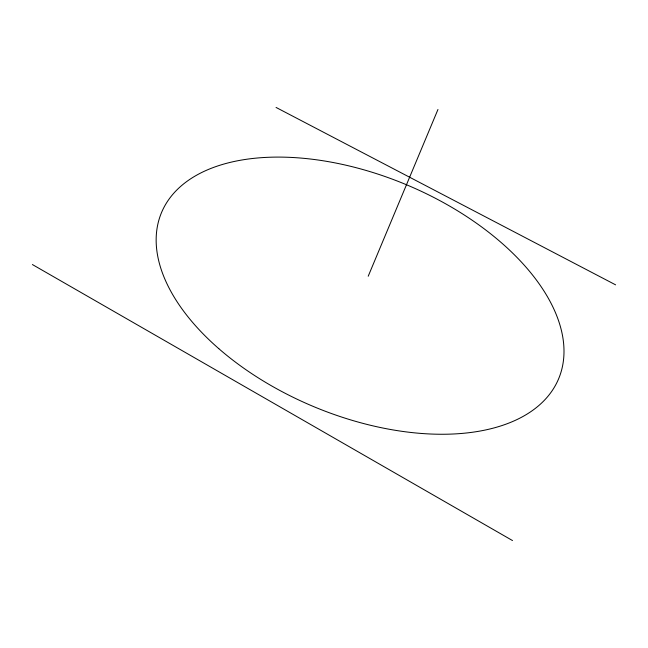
<?xml version="1.0" encoding="UTF-8"?>
<svg xmlns="http://www.w3.org/2000/svg" width="648" height="648" viewBox="0 0 648 648"><rect width="100%" height="100%" fill="white"/><g stroke="black" fill="none" stroke-linecap="round" stroke-linejoin="round"><path stroke-width="0.97" d="M368.21 276.234L437.959 109.48M276.056 107.438L615.6 284.845M32.4 264.546L512.511 540.562M218.781 348.64A215.241 120.245 22.7 0 0 558.058 380.101A215.241 120.245 22.7 0 0 303.386 158.29A215.241 120.245 22.7 0 0 218.781 348.64"/></g></svg>
